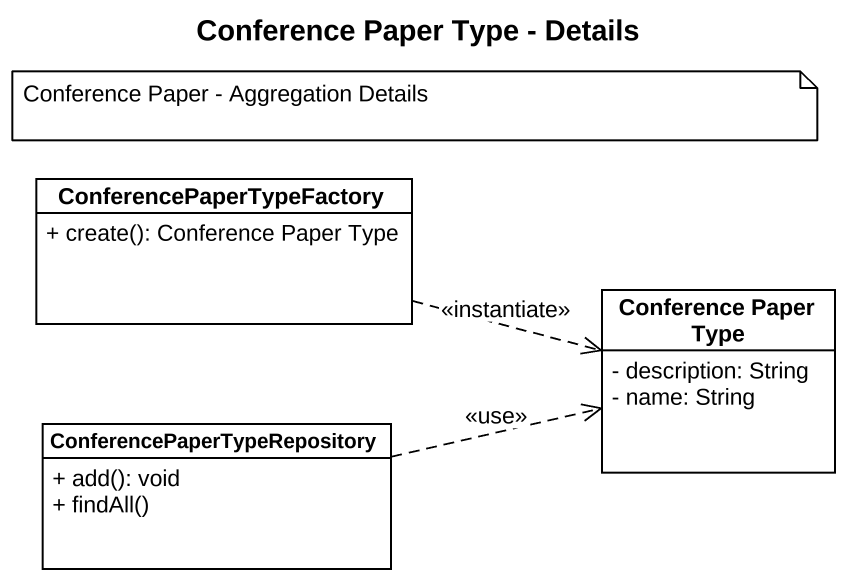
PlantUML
@startuml
title Conference Paper Type - Details
hide circle
hide empty members
skinparam classAttributeIconSize 0
class ConferencePaperTypeFactory {
  + create(): Conference Paper Type
}
class "Conference Paper Type" as Conference_Paper_Type {
  - description: String
  - name: String
}
class "ConferencePaperTypeRepository" as ConferencePaperTypeRepositor {
  + add(): void
  + findAll()
}
ConferencePaperTypeFactory .right.> Conference_Paper_Type : <<instantiate>>
ConferencePaperTypeRepositor .right.> Conference_Paper_Type : <<use>>
note as N1
  Conference Paper - Aggregation Details
end note
@enduml
